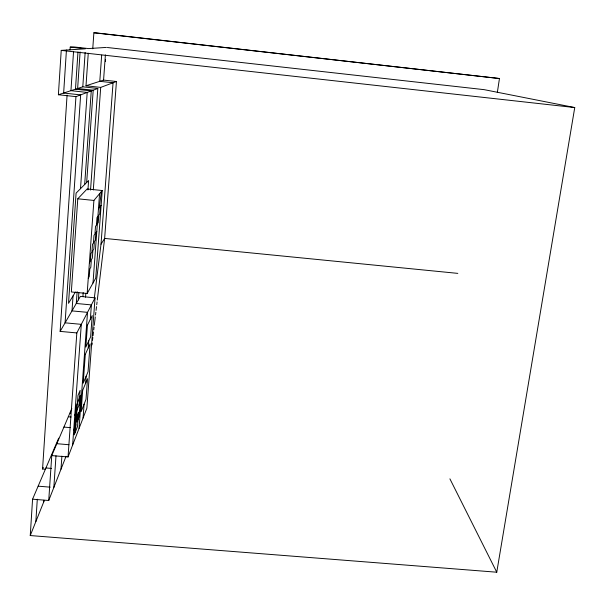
<?xml version="1.0" encoding="UTF-8"?>
<svg xmlns="http://www.w3.org/2000/svg" width="605" height="605" viewBox="0 0 605 605"><rect width="100%" height="100%" fill="white"/><g stroke="black" fill="none" stroke-linecap="round" stroke-linejoin="round"><path stroke-width="0.91" d="M107.38 47.515L484.197 89.661L574.75 107.554L496.758 572.209L30.25 535.554L32.572 499.193L58.677 438.164M90.538 190.068L97.821 88.466L75.95 96.641L58.39 94.743L61.226 50.389L85.403 48.793L70.233 47.099L70.044 49.928M35.846 521.608L37.298 499.223M66.437 50.049L63.646 93.041L80.654 94.887L65.083 322.828L81.297 324.34L72.638 445.038M45.345 469.23L42.562 468.996L67.079 95.129M43.666 502.105L43.794 500.259M73.553 51.44L70.951 90.667L87.203 92.436L80.503 188.692M77.969 52.06L75.474 89.2L91.257 90.924L84.67 184.51M32.572 499.193L48.733 500.501L51.758 455.588L71.813 408.564M60.129 331.389L80.367 296.405L95.053 297.849L76.835 332.931L60.129 331.389L75.95 96.641M80.11 51.947L77.637 88.504L93.2 90.198L86.666 182.506M53.837 487.456L56 455.799M58.39 94.743L82.794 86.825L85.146 52.506M77.78 198.795L71.337 291.965L87.158 293.47L95.749 278.118L102.237 190.522L87.112 188.979L77.78 198.795L93.904 200.437L102.237 190.522M97.292 300.095L104.635 238.423L116.447 81.501L100.702 87.392L86.008 85.781L88.262 53.232M60.984 469.215L61.899 456.109M73.046 295.905L72.003 310.894L87.528 312.346L79.066 428.393M92.754 48.778L93.881 32.791L96.233 32.904L499.458 78.521L497.333 92.527M77.13 291.618L76.298 303.476L91.393 304.905L90.334 319.342M70.309 413.631L70.445 411.786M78.355 299.921L78.869 292.714M51.758 455.588L68.04 456.957L76.835 332.931M87.937 189.97L88.61 180.555L76.094 193.116L68.516 303.339L75.421 292.003M82.923 296.367L83.188 292.608M101.67 55.161L99.787 81.312L113.059 82.772L101.012 244.208L94.274 298.409M75.368 432.068L78.015 395.375L80.132 390.391L79.073 404.942M85.547 297.191L85.819 293.425M93.299 189.94L100.702 87.392M87.158 293.47L93.904 200.437M86.008 85.781L103.568 80.087L105.399 54.904M105.414 61.513L105.55 59.63M83.074 418.032L84.087 404.185M85.63 383.26L86.144 376.242M88.224 347.966L88.746 340.842M93.004 283.027L99.575 193.691M101.36 191.566L99.364 207.636L98.464 208.808M95.053 297.849L86.863 408.209L68.04 456.957M91.945 344.956L92.172 343.08M92.504 340.282L92.837 337.477M93.064 335.609L93.503 331.873M93.73 329.997L94.062 327.199M94.282 325.331L95.287 316.922M95.507 315.046L95.84 312.248M96.066 310.38L96.513 306.637M96.732 304.769L97.065 301.963M48.733 500.501L66.043 456.299M73.697 430.291L75.897 424.77M30.25 535.554L44.362 500.365M74.763 415.446L80.117 402.408M42.562 468.996L43.25 467.408M88.262 278.209L89.268 276.515L89.82 268.9L90.81 267.274L91.363 259.689L92.331 258.138L92.883 250.576L93.843 249.094L94.395 241.561L95.333 240.155L95.885 232.653L96.808 231.314M89.381 262.857L90.379 261.262L90.931 253.593L91.915 252.073L92.474 244.443L93.442 242.991L93.994 235.383L94.947 234.006L95.499 226.429L96.437 225.12L96.989 217.573L97.912 216.333M101.012 244.208L104.635 238.423L457.811 273.377M97.36 223.835L98.267 222.564L98.812 215.115L99.712 213.905L100.256 206.479L101.133 205.345M106.442 47.409L88.587 48.581L73.757 46.933L70.233 47.099M38.145 486.17L50.147 487.154M45.935 467.96L51.576 468.429M56.832 443.699L68.917 444.728M68.327 416.747L71.087 416.989M63.918 427.085L70.157 427.622M82.794 86.825L97.821 88.466M103.568 80.087L116.447 81.501M61.226 50.389L574.75 107.554M93.881 32.791L499.458 78.521M449.908 478.85L496.758 572.209M76.396 405.35L74.279 434.851L77.508 426.608L78.552 412.186L77.493 414.803L76.971 422.071L79.073 416.784L80.647 395.194L76.396 405.35M82.681 390.323L81.123 411.642L86.001 399.376L87.528 378.707L82.681 390.323M85.305 354.349L83.203 383.169L88.043 371.772L90.107 343.844L85.305 354.349M87.438 325.172L85.834 347.088L90.629 336.811L92.194 315.583L87.438 325.172"/></g></svg>
